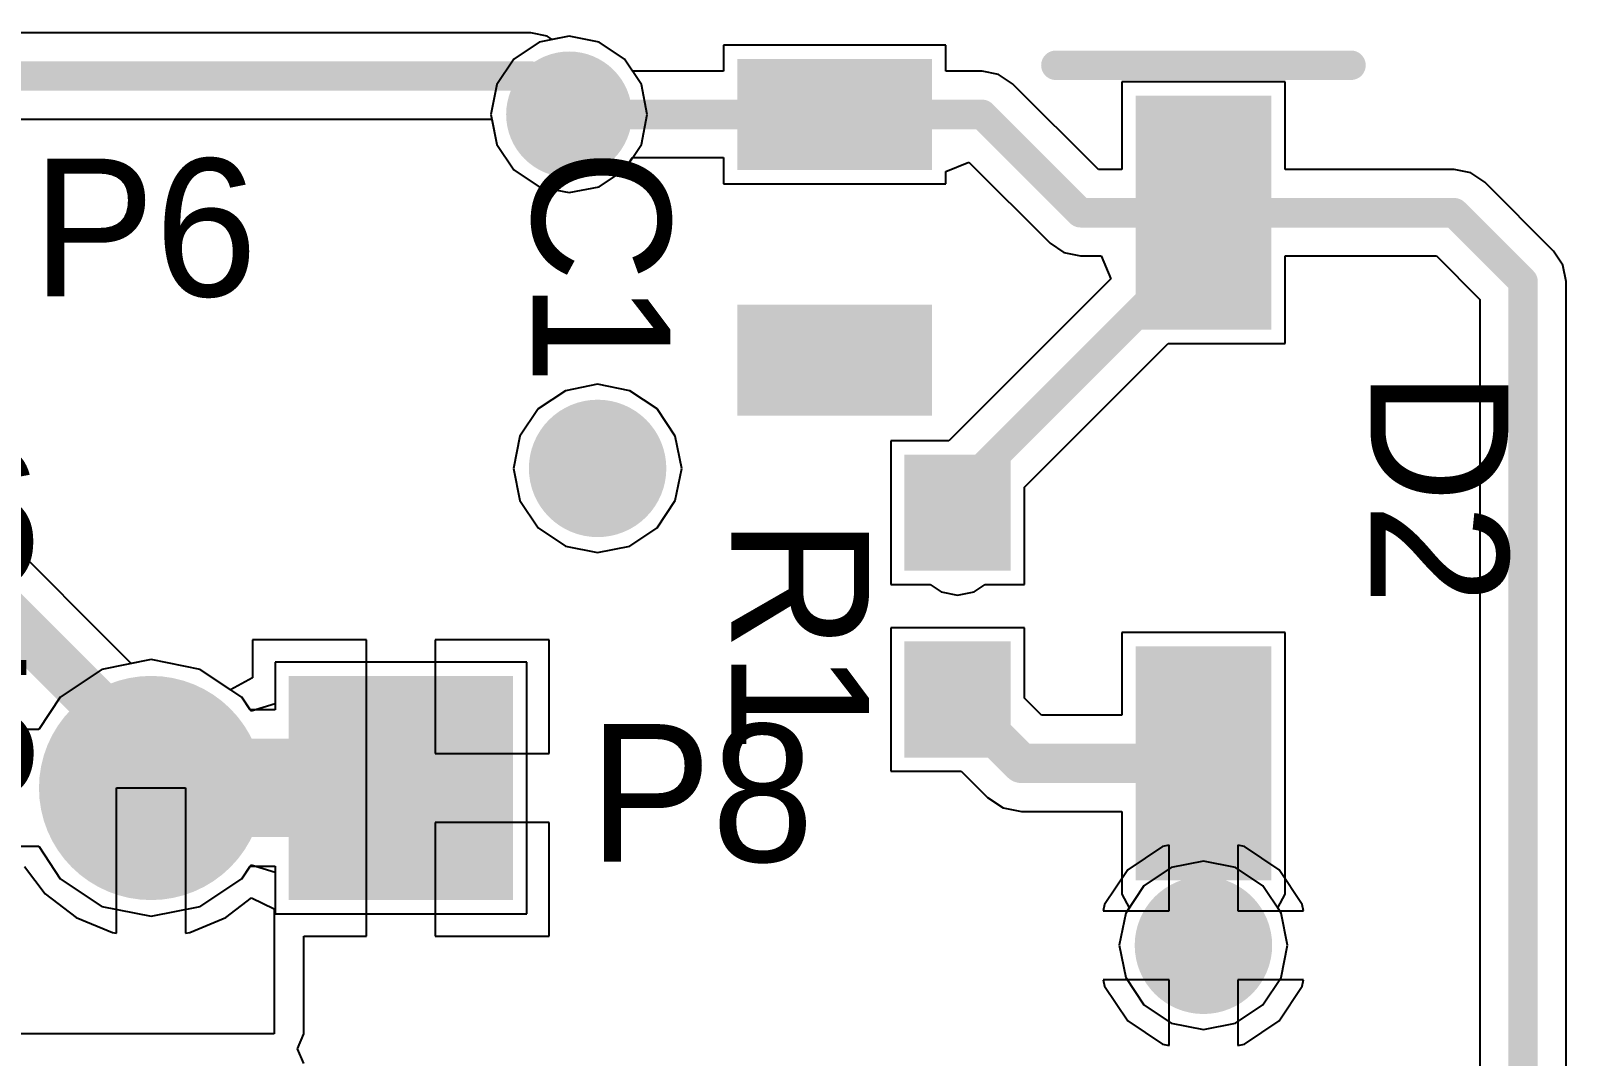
# Model space of a CAD drawing. Header units: millimetres. Extents: x 73 to 190, y 73 to 267.
# Drawn here: x 112.09 to 119.93, y 110.69 to 115.9 of the extents above; entities that cross this region are included whole.
import ezdxf

# ---------------------------------------------------------------- set-up
doc = ezdxf.new("R2010")
doc.units = ezdxf.units.MM
for name, color, linetype in [('BottomLayer', 5, 'Continuous'), ('BottomSolder', 6, 'Continuous'), ('DrillDrawing', 1, 'Continuous'), ('KeepOutLayer', 6, 'Continuous'), ('Mechanical1', 6, 'Continuous'), ('MidLayer1', 16, 'Continuous'), ('MidLayer2', 76, 'Continuous'), ('MultiLayer', 9, 'Continuous'), ('PadHoleLayer', 156, 'Continuous'), ('TopLayer', 1, 'Continuous'), ('TopOverlay', 2, 'Continuous'), ('TopPaste', 8, 'Continuous'), ('TopSolder', 216, 'Continuous'), ('ViaHoleLayer', 16, 'Continuous')]:
    doc.layers.add(name, color=color, linetype=linetype)

msp = doc.modelspace()

# ---------------------------------------------------------------- linework, layer by layer
at = {"layer": 'BottomLayer'}
for p, q in [((114.63000442, 115.8892272), (109.46497792, 115.8892272)), ((114.713893, 115.87254194), (114.63000442, 115.8892272)), ((114.7392676, 115.8555849), (114.713893, 115.87254194)), ((114.825018, 115.87264354), (114.7392676, 115.8555849)), ((114.97718686, 115.84237436), (114.825018, 115.87264354)), ((115.10619092, 115.75617692), (114.97718686, 115.84237436)), ((115.19238836, 115.62717286), (115.10619092, 115.75617692)), ((115.22265754, 115.475004), (115.19238836, 115.62717286)), ((111.89307568, 115.45080796), (114.43219176, 115.45080796)), ((114.43219176, 115.45080796), (114.45764764, 115.32283514)), ((115.19238836, 115.32283514), (115.22265754, 115.475004)), ((114.45764764, 115.32283514), (114.54384508, 115.19383108)), ((115.10619092, 115.19383108), (115.19238836, 115.32283514)), ((114.54384508, 115.19383108), (114.67284914, 115.10763364)), ((114.97718686, 115.10763364), (115.10619092, 115.19383108)), ((114.67284914, 115.10763364), (114.825018, 115.07736446)), ((114.825018, 115.07736446), (114.97718686, 115.10763364)), ((112.7000032, 112.7025178), (112.45028818, 112.65284556)), ((112.94971822, 112.65284556), (112.7000032, 112.7025178)), ((114.61000192, 112.68998036), (113.33000448, 112.68998036)), ((113.33000448, 112.68998036), (113.33000448, 112.47783702)), ((114.61000192, 111.40998292), (114.61000192, 112.68998036)), ((112.45028818, 112.65284556), (112.23858934, 112.5113955)), ((113.16141706, 112.5113955), (112.94971822, 112.65284556)), ((112.23858934, 112.5113955), (112.1285032, 112.3466384)), ((113.2084731, 112.44097146), (113.16141706, 112.5113955)), ((113.33000448, 112.47783702), (113.2084731, 112.44097146)), ((112.1285032, 112.3466384), (112.0015032, 112.3466384)), ((112.0015032, 111.75332488), (112.1285032, 111.75332488)), ((112.1285032, 111.75332488), (112.23858934, 111.58856778)), ((113.16141706, 111.58856778), (113.2084731, 111.65899182)), ((113.2084731, 111.65899182), (113.33000448, 111.62212626)), ((118.05000012, 111.67761764), (117.88635808, 111.64506754)), ((118.21364216, 111.64506754), (118.05000012, 111.67761764)), ((112.23858934, 111.58856778), (112.45028818, 111.44711772)), ((112.94971822, 111.44711772), (113.16141706, 111.58856778)), ((113.33000448, 111.62212626), (113.33000448, 111.40998292)), ((117.88635808, 111.64506754), (117.74762836, 111.55237278)), ((118.35237188, 111.55237278), (118.21364216, 111.64506754)), ((117.74762836, 111.55237278), (117.6549336, 111.41364306)), ((118.44506664, 111.41364306), (118.35237188, 111.55237278)), ((112.45028818, 111.44711772), (112.7000032, 111.39744548)), ((112.7000032, 111.39744548), (112.94971822, 111.44711772)), ((113.33000448, 111.40998292), (114.61000192, 111.40998292)), ((117.6549336, 111.41364306), (117.6223835, 111.25000102)), ((118.47761674, 111.25000102), (118.44506664, 111.41364306)), ((117.6223835, 111.25000102), (117.6549336, 111.08635898)), ((118.44506664, 111.08635898), (118.47761674, 111.25000102)), ((117.6549336, 111.08635898), (117.74762836, 110.94762926)), ((118.35237188, 110.94762926), (118.44506664, 111.08635898)), ((117.74762836, 110.94762926), (117.88635808, 110.8549345)), ((118.21364216, 110.8549345), (118.35237188, 110.94762926)), ((117.88635808, 110.8549345), (118.05000012, 110.8223844)), ((118.05000012, 110.8223844), (118.21364216, 110.8549345))]:
    msp.add_line(p, q, dxfattribs=at)
at = {"layer": 'BottomLayer', "const_width": 0.1499997}
for points in [[(103.06502882, 115.67001758), (114.63000442, 115.67001758)], [(114.63000442, 115.67001758), (114.825018, 115.475004)], [(114.6750056, 115.6250164), (114.825018, 115.475004)]]:
    msp.add_lwpolyline(points, dxfattribs=at)
at = {"layer": 'BottomLayer'}
for points, const_width in [([(114.59250386, 115.67001758, 1), (114.66750498, 115.67001758, 1)], 0.07499858), ([(114.59250386, 115.67001758, 1), (114.66750498, 115.67001758, 1)], 0.07499858), ([(114.70001952, 115.475004, 1), (114.95001648, 115.475004, 1)], 0.2499995), ([(114.63750504, 115.6250164, 1), (114.71250616, 115.6250164, 1)], 0.07499858), ([(114.78751744, 115.475004, 1), (114.86251856, 115.475004, 1)], 0.07499858), ([(114.78751744, 115.475004, 1), (114.86251856, 115.475004, 1)], 0.07499858), ([(114.83034692, 113.67499998, 1), (115.10974692, 113.67499998, 1)], 0.2794), ([(112.4500037, 112.04998164, 1), (112.9500027, 112.04998164, 1)], 0.499999), ([(117.91030012, 111.25000102, 1), (118.18970012, 111.25000102, 1)], 0.2794)]:
    msp.add_lwpolyline(points, format="xyb", close=True, dxfattribs=dict(at, const_width=const_width))
msp.add_solid([(114.4700022, 112.54998064), (113.4700042, 112.54998064), (114.4700022, 111.54998264), (113.4700042, 111.54998264)], dxfattribs=at)
at = {"layer": 'BottomSolder'}
for points, const_width in [([(114.66501832, 115.475004, 1), (114.98501768, 115.475004, 1)], 0.31999936), ([(114.79534826, 113.67499998, 1), (115.14474558, 113.67499998, 1)], 0.34939986), ([(112.4150025, 112.04998164, 1), (112.9850039, 112.04998164, 1)], 0.56999886), ([(117.87530146, 111.25000102, 1), (118.22469878, 111.25000102, 1)], 0.34939986)]:
    msp.add_lwpolyline(points, format="xyb", close=True, dxfattribs=dict(at, const_width=const_width))
msp.add_solid([(114.54000206, 112.6199805), (113.40000434, 112.6199805), (114.54000206, 111.47998278), (113.40000434, 111.47998278)], dxfattribs=at)
at = {"layer": 'DrillDrawing', "const_width": 0.1499997}
msp.add_lwpolyline([(101.0500265, 126.9796292, -0.2603133435340166), (123.5211779, 113.25734016)], format="xyb", dxfattribs=at)
at = {"layer": 'DrillDrawing'}
for points, const_width in [([(114.7750181, 115.475004, 1), (114.8750179, 115.475004, 1)], 0.0999998), ([(114.89384692, 113.67499998, 1), (115.04624692, 113.67499998, 1)], 0.1524), ([(117.97380012, 111.25000102, 1), (118.12620012, 111.25000102, 1)], 0.1524)]:
    msp.add_lwpolyline(points, format="xyb", close=True, dxfattribs=dict(at, const_width=const_width))
at = {"layer": 'KeepOutLayer', "const_width": 0.1499997}
msp.add_lwpolyline([(101.0500265, 126.9796292, -0.2603133435340166), (123.5211779, 113.25734016)], format="xyb", dxfattribs=at)
at = {"layer": 'Mechanical1', "const_width": 0.1499997}
msp.add_lwpolyline([(101.0500265, 126.9796292, -0.2603133435340166), (123.5211779, 113.25734016)], format="xyb", dxfattribs=at)
at = {"layer": 'MidLayer1'}
for p, q in [((114.67284914, 115.84237436), (114.54384508, 115.75617692)), ((114.825018, 115.87264354), (114.67284914, 115.84237436)), ((114.97718686, 115.84237436), (114.825018, 115.87264354)), ((115.10619092, 115.75617692), (114.97718686, 115.84237436)), ((114.54384508, 115.75617692), (114.45764764, 115.62717286)), ((115.19238836, 115.62717286), (115.10619092, 115.75617692)), ((114.45764764, 115.62717286), (114.42737846, 115.475004)), ((115.22265754, 115.475004), (115.19238836, 115.62717286)), ((114.42737846, 115.475004), (114.45764764, 115.32283514)), ((115.19238836, 115.32283514), (115.22265754, 115.475004)), ((114.45764764, 115.32283514), (114.54384508, 115.19383108)), ((115.10619092, 115.19383108), (115.19238836, 115.32283514)), ((114.54384508, 115.19383108), (114.67284914, 115.10763364)), ((114.97718686, 115.10763364), (115.10619092, 115.19383108)), ((114.67284914, 115.10763364), (114.825018, 115.07736446)), ((114.825018, 115.07736446), (114.97718686, 115.10763364)), ((112.7000032, 112.7025178), (112.45028818, 112.65284556)), ((112.94971822, 112.65284556), (112.7000032, 112.7025178)), ((114.61000192, 112.68998036), (113.33000448, 112.68998036)), ((113.33000448, 112.68998036), (113.33000448, 112.47783702)), ((114.61000192, 111.40998292), (114.61000192, 112.68998036)), ((112.45028818, 112.65284556), (112.23858934, 112.5113955)), ((113.16141706, 112.5113955), (112.94971822, 112.65284556)), ((112.23858934, 112.5113955), (112.1285032, 112.3466384)), ((113.2084731, 112.44097146), (113.16141706, 112.5113955)), ((113.33000448, 112.47783702), (113.2084731, 112.44097146)), ((112.1285032, 112.3466384), (112.0015032, 112.3466384)), ((112.0015032, 111.75332488), (112.1285032, 111.75332488)), ((112.1285032, 111.75332488), (112.23858934, 111.58856778)), ((113.16141706, 111.58856778), (113.2084731, 111.65899182)), ((113.2084731, 111.65899182), (113.33000448, 111.62212626)), ((118.05000012, 111.67761764), (117.88635808, 111.64506754)), ((118.21364216, 111.64506754), (118.05000012, 111.67761764)), ((112.23858934, 111.58856778), (112.45028818, 111.44711772)), ((112.94971822, 111.44711772), (113.16141706, 111.58856778)), ((113.33000448, 111.62212626), (113.33000448, 111.40998292)), ((117.88635808, 111.64506754), (117.74762836, 111.55237278)), ((118.35237188, 111.55237278), (118.21364216, 111.64506754)), ((117.74762836, 111.55237278), (117.6549336, 111.41364306)), ((118.44506664, 111.41364306), (118.35237188, 111.55237278)), ((112.45028818, 111.44711772), (112.7000032, 111.39744548)), ((112.7000032, 111.39744548), (112.94971822, 111.44711772)), ((113.33000448, 111.40998292), (114.61000192, 111.40998292)), ((117.6549336, 111.41364306), (117.6223835, 111.25000102)), ((118.47761674, 111.25000102), (118.44506664, 111.41364306)), ((117.6223835, 111.25000102), (117.6549336, 111.08635898)), ((118.44506664, 111.08635898), (118.47761674, 111.25000102)), ((117.6549336, 111.08635898), (117.74762836, 110.94762926)), ((118.35237188, 110.94762926), (118.44506664, 111.08635898)), ((117.74762836, 110.94762926), (117.88635808, 110.8549345)), ((118.21364216, 110.8549345), (118.35237188, 110.94762926)), ((117.88635808, 110.8549345), (118.05000012, 110.8223844)), ((118.05000012, 110.8223844), (118.21364216, 110.8549345))]:
    msp.add_line(p, q, dxfattribs=at)
for points, const_width in [([(114.70001952, 115.475004, 1), (114.95001648, 115.475004, 1)], 0.2499995), ([(114.83034692, 113.67499998, 1), (115.10974692, 113.67499998, 1)], 0.2794), ([(112.4500037, 112.04998164, 1), (112.9500027, 112.04998164, 1)], 0.499999), ([(117.91030012, 111.25000102, 1), (118.18970012, 111.25000102, 1)], 0.2794)]:
    msp.add_lwpolyline(points, format="xyb", close=True, dxfattribs=dict(at, const_width=const_width))
msp.add_solid([(114.4700022, 112.54998064), (113.4700042, 112.54998064), (114.4700022, 111.54998264), (113.4700042, 111.54998264)], dxfattribs=at)
at = {"layer": 'MidLayer2'}
for p, q in [((114.67284914, 115.84237436), (114.54384508, 115.75617692)), ((114.825018, 115.87264354), (114.67284914, 115.84237436)), ((114.97718686, 115.84237436), (114.825018, 115.87264354)), ((115.10619092, 115.75617692), (114.97718686, 115.84237436)), ((114.54384508, 115.75617692), (114.45764764, 115.62717286)), ((115.19238836, 115.62717286), (115.10619092, 115.75617692)), ((114.45764764, 115.62717286), (114.42737846, 115.475004)), ((115.22265754, 115.475004), (115.19238836, 115.62717286)), ((114.42737846, 115.475004), (114.45764764, 115.32283514)), ((115.19238836, 115.32283514), (115.22265754, 115.475004)), ((114.45764764, 115.32283514), (114.54384508, 115.19383108)), ((115.10619092, 115.19383108), (115.19238836, 115.32283514)), ((114.54384508, 115.19383108), (114.67284914, 115.10763364)), ((114.97718686, 115.10763364), (115.10619092, 115.19383108)), ((114.67284914, 115.10763364), (114.825018, 115.07736446)), ((114.825018, 115.07736446), (114.97718686, 115.10763364)), ((114.97004692, 114.1026166), (114.80640488, 114.0700665)), ((115.13368896, 114.0700665), (114.97004692, 114.1026166)), ((114.80640488, 114.0700665), (114.66767516, 113.97737174)), ((115.27241868, 113.97737174), (115.13368896, 114.0700665)), ((114.66767516, 113.97737174), (114.5749804, 113.83864202)), ((115.36511344, 113.83864202), (115.27241868, 113.97737174)), ((114.5749804, 113.83864202), (114.5424303, 113.67499998)), ((115.39766354, 113.67499998), (115.36511344, 113.83864202)), ((114.5424303, 113.67499998), (114.5749804, 113.51135794)), ((115.36511344, 113.51135794), (115.39766354, 113.67499998)), ((114.5749804, 113.51135794), (114.66767516, 113.37262822)), ((115.27241868, 113.37262822), (115.36511344, 113.51135794)), ((114.66767516, 113.37262822), (114.80640488, 113.27993346)), ((115.13368896, 113.27993346), (115.27241868, 113.37262822)), ((114.80640488, 113.27993346), (114.97004692, 113.24738336)), ((114.97004692, 113.24738336), (115.13368896, 113.27993346)), ((113.79500482, 112.80398064), (113.2160042, 112.80398064)), ((113.2160042, 112.80398064), (113.2160042, 112.60962746)), ((113.79500482, 112.04998164), (113.79500482, 112.80398064)), ((114.7240022, 112.80398064), (114.14500158, 112.80398064)), ((114.14500158, 112.80398064), (114.14500158, 112.22498002)), ((114.7240022, 112.22498002), (114.7240022, 112.80398064)), ((112.7000032, 112.7025178), (112.45028818, 112.65284556)), ((112.94971822, 112.65284556), (112.7000032, 112.7025178)), ((112.45028818, 112.65284556), (112.23858934, 112.5113955)), ((113.10400036, 112.54975966), (112.94971822, 112.65284556)), ((113.2160042, 112.60962746), (113.10400036, 112.54975966)), ((112.23858934, 112.5113955), (112.1285032, 112.3466384)), ((112.1285032, 112.3466384), (112.0015032, 112.3466384)), ((114.14500158, 112.22498002), (114.7240022, 112.22498002)), ((112.52500482, 111.31251296), (112.52500482, 112.04998164)), ((112.52500482, 112.04998164), (112.87500158, 112.04998164)), ((112.87500158, 112.04998164), (112.87500158, 111.31251296)), ((113.79500482, 111.29598264), (113.79500482, 112.04998164)), ((114.7240022, 111.87498326), (114.14500158, 111.87498326)), ((114.14500158, 111.87498326), (114.14500158, 111.29598264)), ((114.7240022, 111.29598264), (114.7240022, 111.87498326)), ((117.8418776, 111.75245366), (117.66544158, 111.63455956)), ((117.87500174, 111.75904242), (117.8418776, 111.75245366)), ((117.87500174, 111.4249994), (117.87500174, 111.75904242)), ((118.25812264, 111.75245366), (118.2249985, 111.75904242)), ((118.2249985, 111.75904242), (118.2249985, 111.4249994)), ((118.43455866, 111.63455956), (118.25812264, 111.75245366)), ((112.05657548, 111.64993164), (112.16224456, 111.512223)), ((117.66544158, 111.63455956), (117.54754748, 111.45812354)), ((118.55245276, 111.45812354), (118.43455866, 111.63455956)), ((112.16224456, 111.512223), (112.31974996, 111.39136472)), ((113.08025644, 111.39136472), (113.21109692, 111.4917633)), ((113.21109692, 111.4917633), (113.32500068, 111.4355912)), ((113.32500068, 111.4355912), (113.32500068, 110.79999938)), ((117.54754748, 111.45812354), (117.54095872, 111.4249994)), ((117.54095872, 111.4249994), (117.87500174, 111.4249994)), ((118.2249985, 111.4249994), (118.55904152, 111.4249994)), ((118.55904152, 111.4249994), (118.55245276, 111.45812354)), ((112.31974996, 111.39136472), (112.50316844, 111.31538824)), ((112.89683796, 111.31538824), (113.08025644, 111.39136472)), ((112.50316844, 111.31538824), (112.52500482, 111.31251296)), ((112.87500158, 111.31251296), (112.89683796, 111.31538824)), ((113.47653454, 110.79999938), (113.47653454, 111.29598264)), ((113.47653454, 111.29598264), (113.79500482, 111.29598264)), ((114.14500158, 111.29598264), (114.7240022, 111.29598264)), ((117.87500174, 111.07500264), (117.54095872, 111.07500264)), ((117.54095872, 111.07500264), (117.54754748, 111.0418785)), ((117.54754748, 111.0418785), (117.66544158, 110.86544248)), ((117.87500174, 110.74095962), (117.87500174, 111.07500264)), ((118.55904152, 111.07500264), (118.2249985, 111.07500264)), ((118.2249985, 111.07500264), (118.2249985, 110.74095962)), ((118.43455866, 110.86544248), (118.55245276, 111.0418785)), ((118.55245276, 111.0418785), (118.55904152, 111.07500264)), ((113.32500068, 110.79999938), (109.17499882, 110.79999938)), ((113.4451503, 110.72423372), (113.47653454, 110.79999938)), ((117.66544158, 110.86544248), (117.8418776, 110.74754838)), ((118.25812264, 110.74754838), (118.43455866, 110.86544248)), ((113.47653454, 110.64846552), (113.4451503, 110.72423372)), ((117.8418776, 110.74754838), (117.87500174, 110.74095962)), ((118.2249985, 110.74095962), (118.25812264, 110.74754838))]:
    msp.add_line(p, q, dxfattribs=at)
for points, const_width in [([(114.70001952, 115.475004, 1), (114.95001648, 115.475004, 1)], 0.2499995), ([(114.83034692, 113.67499998, 1), (115.10974692, 113.67499998, 1)], 0.2794), ([(112.4500037, 112.04998164, 1), (112.9500027, 112.04998164, 1)], 0.499999), ([(117.91030012, 111.25000102, 1), (118.18970012, 111.25000102, 1)], 0.2794)]:
    msp.add_lwpolyline(points, format="xyb", close=True, dxfattribs=dict(at, const_width=const_width))
msp.add_solid([(114.4700022, 112.54998064), (113.4700042, 112.54998064), (114.4700022, 111.54998264), (113.4700042, 111.54998264)], dxfattribs=at)
at = {"layer": 'MultiLayer'}
for points, const_width in [([(114.70001952, 115.475004, 1), (114.95001648, 115.475004, 1)], 0.2499995), ([(114.83034692, 113.67499998, 1), (115.10974692, 113.67499998, 1)], 0.2794), ([(112.4500037, 112.04998164, 1), (112.9500027, 112.04998164, 1)], 0.499999), ([(117.91030012, 111.25000102, 1), (118.18970012, 111.25000102, 1)], 0.2794)]:
    msp.add_lwpolyline(points, format="xyb", close=True, dxfattribs=dict(at, const_width=const_width))
msp.add_solid([(114.4700022, 112.54998064), (113.4700042, 112.54998064), (114.4700022, 111.54998264), (113.4700042, 111.54998264)], dxfattribs=at)
at = {"layer": 'PadHoleLayer', "const_width": 0.3499993}
for points in [[(112.52500228, 112.04998164, 1), (112.87500412, 112.04998164, 1)], [(113.79500228, 112.04998164, 1), (114.14500412, 112.04998164, 1)]]:
    msp.add_lwpolyline(points, format="xyb", close=True, dxfattribs=at)
at = {"layer": 'TopLayer'}
for p, q in [((114.67284914, 115.84237436), (114.54384508, 115.75617692)), ((114.825018, 115.87264354), (114.67284914, 115.84237436)), ((114.97718686, 115.84237436), (114.825018, 115.87264354)), ((115.10619092, 115.75617692), (114.97718686, 115.84237436)), ((116.73997734, 115.82750266), (115.60997706, 115.82750266)), ((115.60997706, 115.82750266), (115.60997706, 115.69421362)), ((116.73997734, 115.69421362), (116.73997734, 115.82750266)), ((114.54384508, 115.75617692), (114.45764764, 115.62717286)), ((115.14759292, 115.69421362), (115.10619092, 115.75617692)), ((115.60997706, 115.69421362), (115.14759292, 115.69421362)), ((116.9249884, 115.69421362), (116.73997734, 115.69421362)), ((117.00887698, 115.67752836), (116.9249884, 115.69421362)), ((117.0799919, 115.6300075), (117.00887698, 115.67752836)), ((114.45764764, 115.62717286), (114.42737846, 115.475004)), ((117.51581018, 115.19418922), (117.0799919, 115.6300075)), ((118.4650031, 115.63997954), (117.6350073, 115.63997954)), ((117.6350073, 115.63997954), (117.6350073, 115.19418922)), ((118.4650031, 115.19418922), (118.4650031, 115.63997954)), ((114.42737846, 115.475004), (114.45764764, 115.32283514)), ((114.45764764, 115.32283514), (114.54384508, 115.19383108)), ((114.54384508, 115.19383108), (114.67284914, 115.10763364)), ((114.97718686, 115.10763364), (115.10619092, 115.19383108)), ((115.10619092, 115.19383108), (115.14759292, 115.25579438)), ((115.14759292, 115.25579438), (115.60997706, 115.25579438)), ((115.60997706, 115.25579438), (115.60997706, 115.12250534)), ((116.73997734, 115.1840724), (116.8573101, 115.2326753)), ((116.73997734, 115.12250534), (116.73997734, 115.1840724)), ((116.8573101, 115.2326753), (117.2700093, 114.8199761)), ((117.6350073, 115.19418922), (117.51581018, 115.19418922)), ((119.3250217, 115.19418922), (118.4650031, 115.19418922)), ((119.40891028, 115.17750396), (119.3250217, 115.19418922)), ((114.67284914, 115.10763364), (114.825018, 115.07736446)), ((114.825018, 115.07736446), (114.97718686, 115.10763364)), ((115.60997706, 115.12250534), (116.73997734, 115.12250534)), ((119.4800252, 115.1299831), (119.40891028, 115.17750396)), ((119.83000418, 114.78000666), (119.4800252, 115.1299831)), ((117.2700093, 114.8199761), (117.34112422, 114.77245524)), ((117.34112422, 114.77245524), (117.4250128, 114.75576998)), ((117.4250128, 114.75576998), (117.52985638, 114.75576998)), ((117.52985638, 114.75576998), (117.57845928, 114.63843722)), ((118.4650031, 114.30997966), (118.4650031, 114.75576998)), ((118.4650031, 114.75576998), (119.23422432, 114.75576998)), ((119.23422432, 114.75576998), (119.45579106, 114.5342007)), ((119.87752504, 114.7088892), (119.83000418, 114.78000666)), ((117.57845928, 114.63843722), (116.75502176, 113.81499716)), ((119.8942103, 114.62500062), (119.87752504, 114.7088892)), ((119.8942103, 102.46433914), (119.8942103, 114.62500062)), ((119.45579106, 114.5342007), (119.45579106, 102.1499989)), ((117.13999686, 113.57995826), (117.8700208, 114.30997966)), ((117.8700208, 114.30997966), (118.4650031, 114.30997966)), ((116.75502176, 113.81499716), (116.45999822, 113.81499716)), ((116.45999822, 113.81499716), (116.45999822, 113.08500116)), ((112.59956144, 112.68253816), (111.6660708, 113.6160669)), ((117.13999686, 113.08500116), (117.13999686, 113.57995826)), ((116.45999822, 113.08500116), (116.65999782, 113.08500116)), ((116.65999782, 113.08500116), (116.71613182, 113.04749044)), ((116.88390898, 113.04749044), (116.94004298, 113.08500116)), ((116.94004298, 113.08500116), (117.13999686, 113.08500116)), ((116.71613182, 113.04749044), (116.8000204, 113.03080518)), ((116.8000204, 113.03080518), (116.88390898, 113.04749044)), ((117.13999686, 112.86499652), (116.45999822, 112.86499652)), ((116.45999822, 112.86499652), (116.45999822, 112.13500052)), ((117.13999686, 112.50605896), (117.13999686, 112.86499652)), ((118.4650031, 112.83998514), (117.6350073, 112.83998514)), ((117.6350073, 112.83998514), (117.6350073, 112.41968626)), ((118.4650031, 111.50999034), (118.4650031, 112.83998514)), ((112.7000032, 112.7025178), (112.59956144, 112.68253816)), ((112.94971822, 112.65284556), (112.7000032, 112.7025178)), ((114.61000192, 112.68998036), (113.33000448, 112.68998036)), ((113.33000448, 112.68998036), (113.33000448, 112.44762118)), ((114.61000192, 111.40998292), (114.61000192, 112.68998036)), ((113.16141706, 112.5113955), (112.94971822, 112.65284556)), ((113.2040281, 112.44762118), (113.16141706, 112.5113955)), ((113.33000448, 112.44762118), (113.2040281, 112.44762118)), ((117.22636956, 112.41968626), (117.13999686, 112.50605896)), ((117.6350073, 112.41968626), (117.22636956, 112.41968626)), ((116.45999822, 112.13500052), (116.81893578, 112.13500052)), ((116.81893578, 112.13500052), (116.95198098, 112.00195532)), ((116.95198098, 112.00195532), (117.03136614, 111.94890996)), ((117.03136614, 111.94890996), (117.12501086, 111.93028414)), ((117.12501086, 111.93028414), (117.6350073, 111.93028414)), ((117.6350073, 111.93028414), (117.6350073, 111.50999034)), ((112.0015032, 111.75332488), (112.1285032, 111.75332488)), ((112.1285032, 111.75332488), (112.23858934, 111.58856778)), ((112.23858934, 111.58856778), (112.45028818, 111.44711772)), ((112.94971822, 111.44711772), (113.16141706, 111.58856778)), ((113.16141706, 111.58856778), (113.2040281, 111.6523421)), ((113.2040281, 111.6523421), (113.33000448, 111.6523421)), ((113.33000448, 111.6523421), (113.33000448, 111.40998292)), ((117.6350073, 111.50999034), (117.63500222, 111.50998526)), ((117.63500222, 111.50998526), (117.63500476, 111.50998526)), ((117.63500476, 111.50998526), (117.6724723, 111.43989142)), ((118.42753302, 111.4398838), (118.46500564, 111.50998526)), ((118.46500818, 111.50998526), (118.4650031, 111.50999034)), ((118.46500564, 111.50998526), (118.46500818, 111.50998526)), ((112.45028818, 111.44711772), (112.7000032, 111.39744548)), ((112.7000032, 111.39744548), (112.94971822, 111.44711772)), ((117.6724723, 111.43989142), (117.6549336, 111.41364306)), ((118.44506664, 111.41364306), (118.42753302, 111.4398838)), ((113.33000448, 111.40998292), (114.61000192, 111.40998292)), ((117.6549336, 111.41364306), (117.6223835, 111.25000102)), ((118.47761674, 111.25000102), (118.44506664, 111.41364306)), ((117.6223835, 111.25000102), (117.6549336, 111.08635898)), ((118.44506664, 111.08635898), (118.47761674, 111.25000102)), ((117.6549336, 111.08635898), (117.74762836, 110.94762926)), ((118.35237188, 110.94762926), (118.44506664, 111.08635898)), ((117.74762836, 110.94762926), (117.88635808, 110.8549345)), ((118.21364216, 110.8549345), (118.35237188, 110.94762926)), ((117.88635808, 110.8549345), (118.05000012, 110.8223844)), ((118.05000012, 110.8223844), (118.21364216, 110.8549345))]:
    msp.add_line(p, q, dxfattribs=at)
for points, const_width in [([(114.70001952, 115.475004, 1), (114.95001648, 115.475004, 1)], 0.2499995), ([(114.78751744, 115.475004, 1), (114.86251856, 115.475004, 1)], 0.07499858), ([(116.13747664, 115.475004, 1), (116.21247776, 115.475004, 1)], 0.07499858), ([(116.13747664, 115.475004, 1), (116.21247776, 115.475004, 1)], 0.07499858), ([(116.88748784, 115.475004, 1), (116.96248896, 115.475004, 1)], 0.07499858), ([(116.88748784, 115.475004, 1), (116.96248896, 115.475004, 1)], 0.07499858), ([(117.38751224, 114.9749796, 1), (117.46251336, 114.9749796, 1)], 0.07499858), ([(117.38751224, 114.9749796, 1), (117.46251336, 114.9749796, 1)], 0.07499858), ([(118.01250464, 114.9749796, 1), (118.08750576, 114.9749796, 1)], 0.07499858), ([(118.01250464, 114.9749796, 1), (118.08750576, 114.9749796, 1)], 0.07499858), ([(118.01250464, 114.9749796, 1), (118.08750576, 114.9749796, 1)], 0.07499858), ([(119.28752114, 114.9749796, 1), (119.36252226, 114.9749796, 1)], 0.07499858), ([(119.28752114, 114.9749796, 1), (119.36252226, 114.9749796, 1)], 0.07499858), ([(118.01250464, 114.7999736, 1), (118.08750576, 114.7999736, 1)], 0.07499858), ([(118.01250464, 114.7999736, 1), (118.08750576, 114.7999736, 1)], 0.07499858), ([(119.63750012, 114.62500062, 1), (119.71250124, 114.62500062, 1)], 0.07499858), ([(119.63750012, 114.62500062, 1), (119.71250124, 114.62500062, 1)], 0.07499858), ([(114.83034692, 113.67499998, 1), (115.10974692, 113.67499998, 1)], 0.2794), ([(116.76251984, 113.5499888, 1), (116.83752096, 113.5499888, 1)], 0.07499858), ([(116.76251984, 113.5499888, 1), (116.83752096, 113.5499888, 1)], 0.07499858), ([(116.76251984, 113.2500148, 1), (116.83752096, 113.2500148, 1)], 0.07499858), ([(116.74999764, 112.49999852, 1), (116.84999744, 112.49999852, 1)], 0.0999998), ([(112.4500037, 112.04998164, 1), (112.9500027, 112.04998164, 1)], 0.499999), ([(112.57500472, 112.04998164, 1), (112.82500168, 112.04998164, 1)], 0.2499995), ([(112.63750396, 112.1999788, 1), (112.76250244, 112.1999788, 1)], 0.12499848), ([(112.63750396, 112.1999788, 1), (112.76250244, 112.1999788, 1)], 0.12499848), ([(113.84500472, 112.04998164, 1), (114.09500168, 112.04998164, 1)], 0.2499995), ([(117.07501096, 112.1749852, 1), (117.17501076, 112.1749852, 1)], 0.0999998), ([(117.07501096, 112.1749852, 1), (117.17501076, 112.1749852, 1)], 0.0999998), ([(118.0000053, 112.1749852, 1), (118.1000051, 112.1749852, 1)], 0.0999998), ([(118.0000053, 112.1749852, 1), (118.1000051, 112.1749852, 1)], 0.0999998), ([(112.63750396, 112.04998164, 1), (112.76250244, 112.04998164, 1)], 0.12499848), ([(112.67500452, 112.04998164, 1), (112.72500188, 112.04998164, 1)], 0.0499999), ([(113.92498932, 112.04998164, 1), (113.97498668, 112.04998164, 1)], 0.0499999), ([(117.91030012, 111.25000102, 1), (118.18970012, 111.25000102, 1)], 0.2794), ([(118.00000022, 111.25000102, 1), (118.10000002, 111.25000102, 1)], 0.0999998), ([(118.0000053, 111.2500061, 1), (118.1000051, 111.2500061, 1)], 0.0999998), ([(118.0000053, 111.2500061, 1), (118.1000051, 111.2500061, 1)], 0.0999998)]:
    msp.add_lwpolyline(points, format="xyb", close=True, dxfattribs=dict(at, const_width=const_width))
for points, const_width in [([(114.825018, 115.475004), (116.1749772, 115.475004)], 0.1499997), ([(116.1749772, 115.475004), (116.9249884, 115.475004)], 0.1499997), ([(116.9249884, 115.475004), (117.4250128, 114.9749796)], 0.1499997), ([(117.4250128, 114.9749796), (118.0500052, 114.9749796)], 0.1499997), ([(118.0500052, 114.9749796), (119.3250217, 114.9749796)], 0.1499997), ([(118.0500052, 114.7999736), (118.0500052, 114.9749796)], 0.1499997), ([(119.3250217, 114.9749796), (119.67500068, 114.62500062)], 0.1499997), ([(116.8000204, 113.5499888), (118.0500052, 114.7999736)], 0.1499997), ([(119.67500068, 102.1499989), (119.67500068, 114.62500062)], 0.1499997), ([(116.8000204, 113.2500148), (116.8000204, 113.5499888)], 0.1499997), ([(111.475012, 113.4250208), (112.7000032, 112.1999788)], 0.2499995), ([(116.79999754, 112.49999852), (117.12501086, 112.1749852)], 0.1999996), ([(112.7000032, 112.04998164), (113.9700032, 112.04998164)], 0.499999), ([(112.7000032, 112.04998164), (112.7000032, 112.1999788)], 0.2499995), ([(117.12501086, 112.1749852), (118.0500052, 112.1749852)], 0.1999996), ([(118.0500052, 111.2500061), (118.0500052, 112.1749852)], 0.1999996), ([(118.05000012, 111.25000102), (118.0500052, 111.2500061)], 0.1999996)]:
    msp.add_lwpolyline(points, dxfattribs=dict(at, const_width=const_width))
for points in [[(116.59997762, 115.26250506), (116.59997762, 115.68750294), (115.74997678, 115.26250506), (115.74997678, 115.68750294)], [(117.77500702, 115.49997982), (117.77500702, 114.44997938), (118.32500338, 115.49997982), (118.32500338, 114.44997938)], [(116.59997762, 114.01252026), (116.59997762, 114.43751814), (115.74997678, 114.01252026), (115.74997678, 114.43751814)], [(116.59999794, 113.67499744), (116.59999794, 113.22500088), (116.99999714, 113.67499744), (116.99999714, 113.22500088)], [(116.59999794, 112.7249968), (116.59999794, 112.27500024), (116.99999714, 112.7249968), (116.99999714, 112.27500024)], [(117.77500702, 112.69998542), (117.77500702, 111.64998498), (118.32500338, 112.69998542), (118.32500338, 111.64998498)], [(114.4700022, 112.54998064), (113.4700042, 112.54998064), (114.4700022, 111.54998264), (113.4700042, 111.54998264)]]:
    msp.add_solid(points, dxfattribs=at)
at = {"layer": 'TopOverlay', "const_width": 0.1499997}
msp.add_lwpolyline([(117.299994, 115.7249908), (118.8000164, 115.7249908)], dxfattribs=at)
at = {"layer": 'TopOverlay', "const_width": 0.07499858}
for points in [[(117.26249344, 115.7249908, 1), (117.33749456, 115.7249908, 1)], [(118.76251584, 115.7249908, 1), (118.83751696, 115.7249908, 1)]]:
    msp.add_lwpolyline(points, format="xyb", close=True, dxfattribs=at)
at = {"layer": 'TopPaste'}
for points in [[(116.54997772, 115.31250496), (116.54997772, 115.63750304), (115.79997668, 115.31250496), (115.79997668, 115.63750304)], [(117.82500692, 115.44997992), (117.82500692, 114.49997928), (118.27500348, 115.44997992), (118.27500348, 114.49997928)], [(116.54997772, 114.06252016), (116.54997772, 114.38751824), (115.79997668, 114.06252016), (115.79997668, 114.38751824)], [(116.64999784, 113.62499754), (116.64999784, 113.27500078), (116.94999724, 113.62499754), (116.94999724, 113.27500078)], [(116.64999784, 112.6749969), (116.64999784, 112.32500014), (116.94999724, 112.6749969), (116.94999724, 112.32500014)], [(117.82500692, 112.64998552), (117.82500692, 111.69998488), (118.27500348, 112.64998552), (118.27500348, 111.69998488)]]:
    msp.add_solid(points, dxfattribs=at)
at = {"layer": 'TopSolder'}
for points, const_width in [([(114.66501832, 115.475004, 1), (114.98501768, 115.475004, 1)], 0.31999936), ([(114.79534826, 113.67499998, 1), (115.14474558, 113.67499998, 1)], 0.34939986), ([(112.4150025, 112.04998164, 1), (112.9850039, 112.04998164, 1)], 0.56999886), ([(117.87530146, 111.25000102, 1), (118.22469878, 111.25000102, 1)], 0.34939986)]:
    msp.add_lwpolyline(points, format="xyb", close=True, dxfattribs=dict(at, const_width=const_width))
for points in [[(116.66997748, 115.1925052), (116.66997748, 115.7575028), (115.67997692, 115.1925052), (115.67997692, 115.7575028)], [(117.70500716, 115.56997968), (117.70500716, 114.37997952), (118.39500324, 115.56997968), (118.39500324, 114.37997952)], [(116.66997748, 113.9425204), (116.66997748, 114.507518), (115.67997692, 113.9425204), (115.67997692, 114.507518)], [(116.52999808, 113.7449973), (116.52999808, 113.15500102), (117.069997, 113.7449973), (117.069997, 113.15500102)], [(116.52999808, 112.79499666), (116.52999808, 112.20500038), (117.069997, 112.79499666), (117.069997, 112.20500038)], [(117.70500716, 112.76998528), (117.70500716, 111.57998512), (118.39500324, 112.76998528), (118.39500324, 111.57998512)], [(114.54000206, 112.6199805), (113.40000434, 112.6199805), (114.54000206, 111.47998278), (113.40000434, 111.47998278)]]:
    msp.add_solid(points, dxfattribs=at)
at = {"layer": 'ViaHoleLayer'}
for points, const_width in [([(114.7750181, 115.475004, 1), (114.8750179, 115.475004, 1)], 0.0999998), ([(114.89384692, 113.67499998, 1), (115.04624692, 113.67499998, 1)], 0.1524), ([(117.97380012, 111.25000102, 1), (118.12620012, 111.25000102, 1)], 0.1524)]:
    msp.add_lwpolyline(points, format="xyb", close=True, dxfattribs=dict(at, const_width=const_width))

# ---------------------------------------------------------------- texts
at = {"layer": 'TopOverlay'}
msp.add_text('P6', height=0.7000011399999999, dxfattribs=at).set_placement((112.0950006, 114.5499995))
for s, rotation, p in [('C1', 270, (114.63955736, 115.299998)), ('D2', 270, (118.90000096, 114.17499898)), ('R16', 360, (110.4250014, 113.07500118)), ('R1', 270, (115.6499973, 113.42499794)), ('R15', 360, (110.4250014, 111.99999698)), ('P8', 360, (114.92500002, 111.6749989))]:
    msp.add_text(s, height=0.7000011399999999, rotation=rotation, dxfattribs=at).set_placement(p)

doc.saveas('drawing.dxf')
